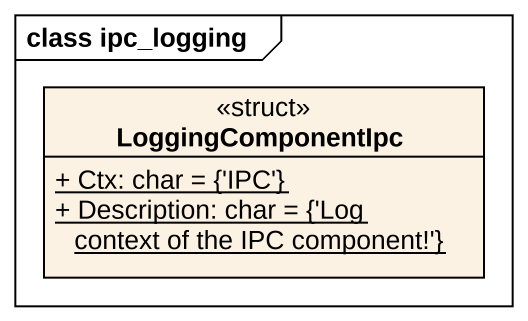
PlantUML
@startuml
mainframe class ipc_logging
hide circle
hide empty members
skinparam classAttributeIconSize 0
class LoggingComponentIpc <<struct>> {
  {static} + Ctx: char = {'IPC'}
  {static} + Description: char = {'Log context of the IPC component!'}
}
@enduml
